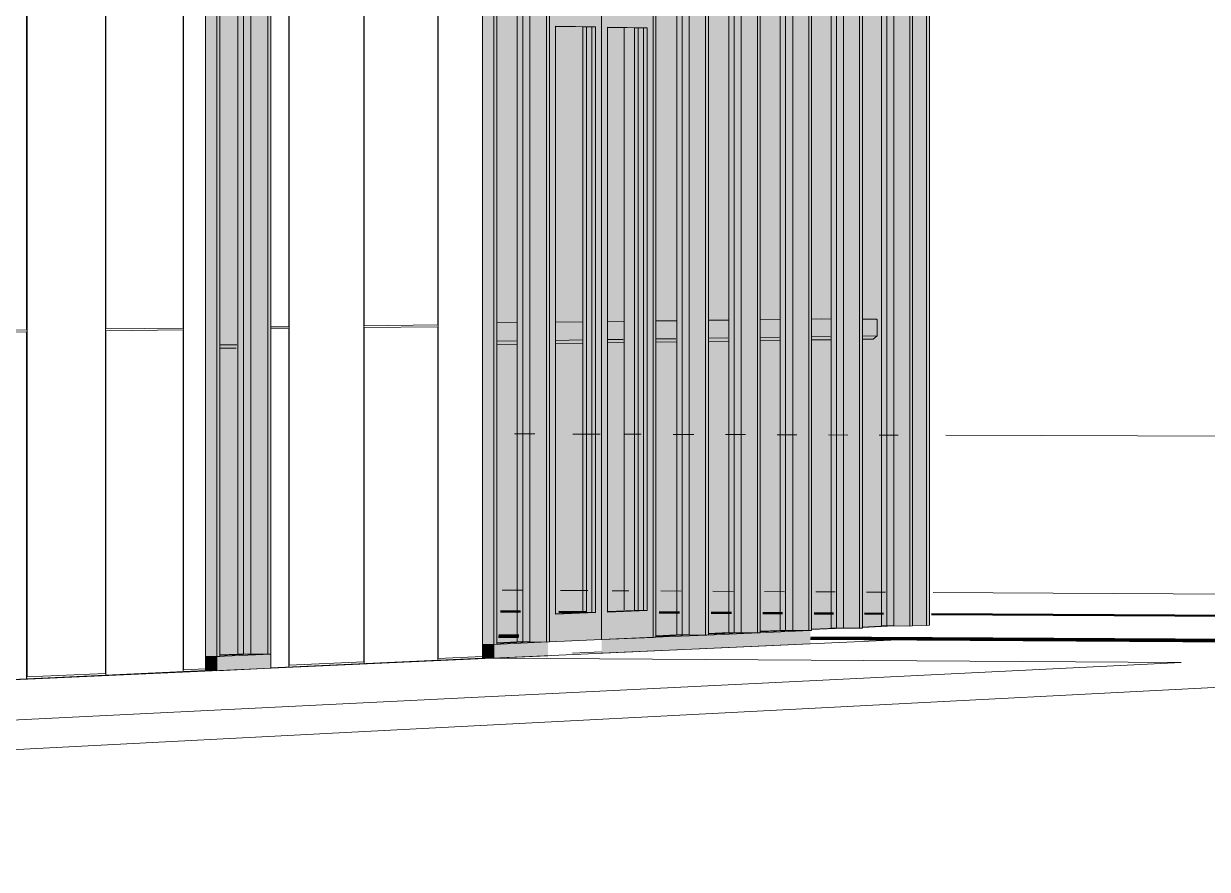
# Model space of a CAD drawing. Header units: inches. Extents: x 31213 to 31218, y -65 to 66.
# Drawn here: x 31214.2896 to 31214.32743, y 65.97873 to 66.00577 of the extents above; entities that cross this region are included whole.
import ezdxf

# ---------------------------------------------------------------- set-up
doc = ezdxf.new("R2010")
doc.units = ezdxf.units.IN
doc.header["$MEASUREMENT"] = 0
doc.linetypes.add('Center 1_4_', pattern=[0.53125, 0.25, -0.09375, 0.09375, -0.09375])
doc.linetypes.add('Hidden', pattern=[0.28125, 0.1875, -0.09375])
for name, color, linetype, lineweight in [('A-DOOR', 31, 'Continuous', 13), ('A-GLAZ-CURT', 52, 'Continuous', 9), ('A-GLAZ-CWMG', 51, 'Continuous', 9), ('A-PROP-SBCK', 71, 'Hidden', 50), ('A-WALL-PATT', 111, 'Continuous', 13), ('C-BLDG-PADS', 91, 'Continuous', 9), ('C-TOPO', 7, 'Continuous', 9), ('Conc', 7, 'Continuous', 9), ('L-SITE-WALL', 31, 'Continuous', 13), ('PROP', 3, 'Center 1_4_', 9), ('S-BEAM', 12, 'Continuous', 9)]:
    doc.layers.add(name, color=color, linetype=linetype, lineweight=lineweight)

# ---------------------------------------------------------------- blocks, each defined once
blk = doc.blocks.new('FP_8-Looking North East')
at = {"layer": 'A-WALL-PATT', "lineweight": 9}
for p, q in [((31214.289694, 65.995976), (31214.289694, 66.017868)), ((31214.289707, 66.007071), (31214.289707, 66.017867)), ((31214.292214, 66.007018), (31214.292214, 66.017733)), ((31214.292227, 65.996006), (31214.292227, 66.017733)), ((31214.294696, 65.996036), (31214.294696, 66.017601)), ((31214.294709, 66.006965), (31214.294709, 66.017601)), ((31214.292214, 66.007018), (31214.289707, 66.007071)), ((31214.289707, 65.984881), (31214.289707, 66.007014)), ((31214.292214, 66.006961), (31214.289707, 66.007014)), ((31214.292214, 65.984994), (31214.292214, 66.006961)), ((31214.29541, 66.006951), (31214.294709, 66.006965)), ((31214.294709, 65.985106), (31214.294709, 66.006909)), ((31214.29541, 66.006894), (31214.294709, 66.006909)), ((31214.289694, 65.995976), (31214.288724, 65.995964)), ((31214.288724, 65.995906), (31214.289694, 65.995918)), ((31214.289694, 65.984823), (31214.289694, 65.995918)), ((31214.294696, 65.996036), (31214.292227, 65.996006)), ((31214.292227, 65.995949), (31214.294696, 65.995979)), ((31214.292227, 65.984937), (31214.292227, 65.995949)), ((31214.294696, 65.985049), (31214.294696, 65.995979)), ((31214.289707, 65.984881), (31214.292214, 65.984994)), ((31214.294709, 65.985106), (31214.29541, 65.985138))]:
    blk.add_line(p, q, dxfattribs=at)
blk = doc.blocks.new('FP_26-Looking North East')
at = {"layer": 'A-WALL-PATT', "lineweight": 9}
for p, q in [((31214.298076, 65.996076), (31214.298076, 66.01742)), ((31214.298089, 66.006894), (31214.298089, 66.017419)), ((31214.300472, 66.006844), (31214.300472, 66.017292)), ((31214.300485, 65.996105), (31214.300485, 66.017292)), ((31214.302834, 65.996134), (31214.302834, 66.017166)), ((31214.302846, 66.006794), (31214.302846, 66.017166)), ((31214.300472, 66.006844), (31214.298089, 66.006894)), ((31214.298089, 65.985259), (31214.298089, 66.006838)), ((31214.300472, 66.006788), (31214.298089, 66.006838)), ((31214.300472, 65.985367), (31214.300472, 66.006788)), ((31214.304266, 66.006764), (31214.302846, 66.006794)), ((31214.302846, 65.985474), (31214.302846, 66.006738)), ((31214.304266, 66.006709), (31214.302846, 66.006738)), ((31214.298076, 65.996076), (31214.297502, 65.996069)), ((31214.297502, 65.996013), (31214.298076, 65.99602)), ((31214.298076, 65.985202), (31214.298076, 65.99602)), ((31214.302834, 65.996134), (31214.300485, 65.996105)), ((31214.300485, 65.99605), (31214.302834, 65.996078)), ((31214.300485, 65.985311), (31214.300485, 65.99605)), ((31214.302834, 65.985418), (31214.302834, 65.996078)), ((31214.298089, 65.985259), (31214.300472, 65.985367)), ((31214.302846, 65.985474), (31214.304266, 65.985538))]:
    blk.add_line(p, q, dxfattribs=at)

msp = doc.modelspace()

# ---------------------------------------------------------------- hatches: boundary and pattern name
at = {"layer": 'A-DOOR'}
for points in [[(31214.306403, 65.985999), (31214.306403, 66.006563), (31214.305994, 66.006561), (31214.305994, 65.986001), (31214.306356, 65.985999)], [(31214.307763, 65.986936), (31214.307763, 66.005661), (31214.307473, 66.005661), (31214.307473, 65.986937), (31214.307564, 65.986937)], [(31214.30788, 65.986935), (31214.30788, 66.005662), (31214.307763, 66.005661), (31214.307763, 65.986936)], [(31214.309414, 65.987004), (31214.309414, 66.005632), (31214.309124, 66.005631), (31214.309124, 65.987005)], [(31214.309529, 65.987003), (31214.309529, 66.005632), (31214.309414, 66.005631), (31214.309414, 65.987004)]]:
    msp.add_hatch(color=256, dxfattribs=at).paths.add_polyline_path(points, flags=0)
h = msp.add_hatch(color=256, dxfattribs=at)
h.paths.add_polyline_path([(31214.306403, 65.985999), (31214.308068, 65.986072), (31214.308068, 66.006529), (31214.306403, 66.006563), (31214.306403, 65.986064)], flags=0)
h.paths.add_polyline_path([(31214.306593, 65.986882), (31214.306593, 66.005685), (31214.30788, 66.005662), (31214.30788, 65.986935), (31214.307563, 65.986922)], flags=0)
h = msp.add_hatch(color=256, dxfattribs=at)
h.paths.add_polyline_path([(31214.308068, 65.986072), (31214.309716, 65.986145), (31214.309716, 66.006495), (31214.308068, 66.006529), (31214.308068, 65.988045)], flags=0)
h.paths.add_polyline_path([(31214.308256, 65.98695), (31214.308256, 66.005655), (31214.309529, 66.005632), (31214.309529, 65.987003)], flags=0)
at = {"layer": 'A-DOOR', "transparency": 33554496}
for points in [[(31214.306477, 65.986883), (31214.307763, 65.986936), (31214.307763, 66.005661), (31214.306477, 66.005684), (31214.306477, 65.988045)], [(31214.30814, 65.986951), (31214.309414, 65.987004), (31214.309414, 66.005632), (31214.30814, 66.005655), (31214.30814, 65.988045)]]:
    msp.add_hatch(color=256, dxfattribs=at).paths.add_polyline_path(points, flags=0)
at = {"layer": 'A-GLAZ-CURT', "transparency": 33554458}
for points in [[(31214.295874, 65.985563), (31214.296862, 65.985607), (31214.296862, 66.006747), (31214.295874, 66.006749), (31214.295874, 65.985607)], [(31214.304729, 65.985952), (31214.305782, 65.985998), (31214.305755, 66.006564), (31214.304729, 66.006564), (31214.304729, 65.985997)], [(31214.309811, 65.986175), (31214.310874, 65.986222), (31214.310848, 66.006459), (31214.309811, 66.006459), (31214.309811, 65.98622)], [(31214.310966, 65.986226), (31214.310966, 66.006457), (31214.310736, 66.006452), (31214.310736, 65.986227), (31214.310893, 65.986226)], [(31214.311487, 65.986248), (31214.312535, 65.986294), (31214.312509, 66.006425), (31214.311487, 66.006425), (31214.311487, 65.986293)], [(31214.312627, 65.986298), (31214.312627, 66.006423), (31214.312397, 66.006418), (31214.312397, 65.9863), (31214.312553, 65.986299)], [(31214.313145, 65.986321), (31214.314179, 65.986367), (31214.314153, 66.006391), (31214.313145, 66.006391), (31214.313145, 65.986366)], [(31214.31427, 65.986371), (31214.31427, 66.006389), (31214.314041, 66.006384), (31214.314041, 65.986372), (31214.314197, 65.986371)], [(31214.314785, 65.986393), (31214.315806, 65.986438), (31214.31578, 66.006358), (31214.314785, 66.006358), (31214.314785, 65.988044)], [(31214.315895, 65.986442), (31214.315895, 66.006355), (31214.315668, 66.006351), (31214.315668, 65.986443), (31214.315806, 65.986443)], [(31214.316409, 65.986465), (31214.317415, 65.986509), (31214.31739, 66.006325), (31214.316409, 66.006325), (31214.316409, 65.988044)], [(31214.309057, 65.987002), (31214.309125, 65.987005), (31214.309125, 66.005631), (31214.309057, 66.005631), (31214.309057, 65.987003)]]:
    msp.add_hatch(color=256, dxfattribs=at).paths.add_polyline_path(points, flags=0)
at = {"layer": 'A-GLAZ-CWMG'}
for points in [[(31214.29577, 65.985531), (31214.29577, 66.007008), (31214.29541, 66.007007), (31214.29541, 65.985534)], [(31214.29577, 65.985531), (31214.295872, 65.985536), (31214.295872, 66.007006), (31214.29577, 66.007008), (31214.29577, 65.986032)], [(31214.2974, 65.985603), (31214.297501, 65.985607), (31214.297501, 66.006971), (31214.2974, 66.006974), (31214.2974, 65.986036)], [(31214.296444, 65.985609), (31214.296862, 65.985614), (31214.296862, 66.006747), (31214.296444, 66.006746), (31214.296444, 65.985614)], [(31214.2974, 65.985608), (31214.2974, 66.006749), (31214.296862, 66.006746), (31214.296862, 65.985612)], [(31214.30463, 65.985921), (31214.30463, 66.00682), (31214.304266, 66.006818), (31214.304266, 65.985923)], [(31214.30463, 65.985921), (31214.304727, 65.985925), (31214.304727, 66.006817), (31214.30463, 66.00682), (31214.30463, 65.986058)], [(31214.305782, 65.986), (31214.305782, 66.006562), (31214.305374, 66.006561), (31214.305374, 65.986001), (31214.305421, 65.986003)], [(31214.306308, 65.985997), (31214.306308, 66.006564), (31214.305782, 66.006561), (31214.305782, 65.986)], [(31214.306308, 65.985995), (31214.306403, 65.985999), (31214.306403, 66.006563), (31214.306308, 66.006565), (31214.306308, 65.986063)], [(31214.318459, 65.986529), (31214.318547, 65.986533), (31214.318547, 66.006523), (31214.318459, 66.006525), (31214.318459, 65.988044)], [(31214.309716, 65.986145), (31214.309809, 65.986149), (31214.309809, 66.006493), (31214.309716, 66.006495), (31214.309716, 65.988044)], [(31214.310874, 65.986224), (31214.310874, 66.006458), (31214.310471, 66.006455), (31214.310471, 65.986224), (31214.310517, 65.986226)], [(31214.311393, 65.986221), (31214.311393, 66.006459), (31214.310874, 66.006457), (31214.310874, 65.986224)], [(31214.311393, 65.986218), (31214.311485, 65.986222), (31214.311485, 66.006458), (31214.311393, 66.00646), (31214.311393, 65.988044)], [(31214.312535, 65.986297), (31214.312535, 66.006423), (31214.312134, 66.006422), (31214.312134, 65.986297), (31214.31218, 65.986299)], [(31214.313052, 65.986294), (31214.313052, 66.006425), (31214.312535, 66.006422), (31214.312535, 65.986297)], [(31214.313052, 65.986291), (31214.313143, 65.986295), (31214.313143, 66.006424), (31214.313052, 66.006426), (31214.313052, 65.988044)], [(31214.314179, 65.986369), (31214.314179, 66.00639), (31214.31378, 66.006389), (31214.31378, 65.986369), (31214.313825, 65.986371)], [(31214.314693, 65.986366), (31214.314693, 66.006391), (31214.314179, 66.006389), (31214.314179, 65.986369)], [(31214.314693, 65.986364), (31214.314783, 65.986367), (31214.314783, 66.00639), (31214.314693, 66.006392), (31214.314693, 65.988044)], [(31214.315806, 65.986438), (31214.315806, 66.006356), (31214.315408, 66.006355), (31214.315408, 65.98644)], [(31214.316317, 65.986435), (31214.316317, 66.006358), (31214.315806, 66.006355), (31214.315806, 65.986438)], [(31214.316317, 65.986435), (31214.316407, 65.986439), (31214.316407, 66.006357), (31214.316317, 66.006359), (31214.316317, 65.988044)], [(31214.317415, 65.986509), (31214.317415, 66.006323), (31214.31702, 66.006322), (31214.31702, 65.986511)], [(31214.317925, 65.986506), (31214.317925, 66.006324), (31214.317415, 66.006322), (31214.317415, 65.986509)], [(31214.317925, 65.986506), (31214.318013, 65.98651), (31214.318013, 66.006324), (31214.317925, 66.006325), (31214.317925, 65.988044)], [(31214.318459, 65.986529), (31214.318459, 66.006314), (31214.318015, 66.006312), (31214.318015, 65.986532), (31214.318264, 65.98653)], [(31214.30879, 65.986991), (31214.309125, 65.987005), (31214.309125, 66.005631), (31214.30879, 66.005631), (31214.30879, 65.987003)], [(31214.308068, 65.985637), (31214.309762, 65.985714), (31214.309762, 65.986147), (31214.308068, 65.986069)], [(31214.309762, 65.985714), (31214.311439, 65.98579), (31214.311439, 65.98622), (31214.309762, 65.986147), (31214.309762, 65.986074)], [(31214.311439, 65.98579), (31214.313097, 65.985865), (31214.313097, 65.986293), (31214.311439, 65.98622), (31214.311439, 65.986079)], [(31214.313097, 65.985865), (31214.314738, 65.985939), (31214.314738, 65.986366), (31214.313097, 65.986293), (31214.313097, 65.986084)], [(31214.30463, 65.985481), (31214.30463, 65.985481), (31214.30463, 65.985921), (31214.304266, 65.985923), (31214.304266, 65.985483)], [(31214.30463, 65.985481), (31214.306356, 65.985559), (31214.306356, 65.985997), (31214.30463, 65.985921)], [(31214.29577, 65.985079), (31214.29577, 65.985079), (31214.29577, 65.985531), (31214.29541, 65.985534), (31214.29541, 65.985082)], [(31214.29577, 65.985079), (31214.297501, 65.985158), (31214.297501, 65.985607), (31214.29577, 65.985531)]]:
    msp.add_hatch(color=256, dxfattribs=at).paths.add_polyline_path(points, flags=0)
at = {"layer": 'L-SITE-WALL'}
h = msp.add_hatch(color=256, dxfattribs=at)
h.paths.add_polyline_path([(31214.295878, 65.985584), (31214.296862, 65.985614), (31214.296862, 66.006747), (31214.296527, 66.006746), (31214.296527, 66.00635), (31214.29639, 66.006241), (31214.295878, 66.006251), (31214.295878, 65.99608), (31214.296527, 65.996052), (31214.296527, 65.995504), (31214.29639, 65.995396), (31214.295878, 65.995389), (31214.295878, 65.985607)], flags=0)
h.paths.add_polyline_path([(31214.296862, 66.00721), (31214.296862, 66.017255), (31214.296404, 66.01726), (31214.295878, 66.01726), (31214.295878, 66.007232), (31214.296527, 66.007218)], flags=0)
h = msp.add_hatch(color=256, dxfattribs=at)
h.paths.add_polyline_path([(31214.297155, 65.98561), (31214.297155, 66.006748), (31214.296862, 66.006746), (31214.296862, 65.985612)], flags=0)
h.paths.add_polyline_path([(31214.297155, 66.007204), (31214.297155, 66.017257), (31214.296862, 66.017236), (31214.296862, 66.00721)], flags=0)
at = {"layer": 'S-BEAM'}
h = msp.add_hatch(color=256, dxfattribs=at)
h.paths.add_polyline_path([(31214.254513, 65.995529), (31214.255487, 65.99557), (31214.255449, 65.995589), (31214.254513, 65.995553), (31214.254513, 65.995536)], flags=0)
h.paths.add_polyline_path([(31214.295876, 65.996029), (31214.296521, 65.996058), (31214.296482, 65.996079), (31214.295876, 65.996044)], flags=0)
h.paths.add_polyline_path([(31214.304731, 65.996136), (31214.305374, 65.996164), (31214.305374, 65.996185), (31214.304731, 65.996153)], flags=0)
h.paths.add_polyline_path([(31214.309813, 65.996197), (31214.310471, 65.996225), (31214.310471, 65.996246), (31214.309813, 65.996215)], flags=0)
h.paths.add_polyline_path([(31214.311489, 65.996217), (31214.312134, 65.996245), (31214.312134, 65.996266), (31214.311489, 65.996236)], flags=0)
h.paths.add_polyline_path([(31214.313147, 65.996237), (31214.31378, 65.996265), (31214.31378, 65.996285), (31214.313147, 65.996256)], flags=0)
h.paths.add_polyline_path([(31214.314787, 65.996257), (31214.315408, 65.996285), (31214.315408, 65.996305), (31214.314787, 65.996276)], flags=0)
h.paths.add_polyline_path([(31214.31641, 65.996277), (31214.316875, 65.996302), (31214.316838, 65.996322), (31214.31641, 65.996296)], flags=0)
h = msp.add_hatch(color=256, dxfattribs=at)
h.paths.add_polyline_path([(31214.254513, 65.994929), (31214.255388, 65.994941), (31214.255388, 65.99554), (31214.254513, 65.995529)], flags=0)
h.paths.add_polyline_path([(31214.295876, 65.995496), (31214.296444, 65.995503), (31214.296444, 65.996036), (31214.295876, 65.996029)], flags=0)
h.paths.add_polyline_path([(31214.304731, 65.995617), (31214.305374, 65.995626), (31214.305374, 65.996143), (31214.304731, 65.996136)], flags=0)
h.paths.add_polyline_path([(31214.309813, 65.995686), (31214.310471, 65.995695), (31214.310471, 65.996205), (31214.309813, 65.996197)], flags=0)
h.paths.add_polyline_path([(31214.311489, 65.995709), (31214.312134, 65.995718), (31214.312134, 65.996225), (31214.311489, 65.996217)], flags=0)
h.paths.add_polyline_path([(31214.313147, 65.995732), (31214.31378, 65.995741), (31214.31378, 65.996245), (31214.313147, 65.996237)], flags=0)
h.paths.add_polyline_path([(31214.314787, 65.995755), (31214.315408, 65.995763), (31214.315408, 65.996265), (31214.314787, 65.996257)], flags=0)
h.paths.add_polyline_path([(31214.31641, 65.995777), (31214.31688, 65.995783), (31214.31688, 65.996282), (31214.31641, 65.996277)], flags=0)
h = msp.add_hatch(color=256, dxfattribs=at)
h.paths.add_polyline_path([(31214.306597, 65.996158), (31214.307475, 65.996189), (31214.307475, 65.99621), (31214.306597, 65.996176)], flags=0)
h.paths.add_polyline_path([(31214.30826, 65.996178), (31214.30879, 65.996205), (31214.30879, 65.996226), (31214.30826, 65.996196)], flags=0)
h = msp.add_hatch(color=256, dxfattribs=at)
h.paths.add_polyline_path([(31214.306597, 65.995642), (31214.307475, 65.995654), (31214.307475, 65.996169), (31214.306597, 65.996158)], flags=0)
h.paths.add_polyline_path([(31214.30826, 65.995665), (31214.30879, 65.995672), (31214.30879, 65.996185), (31214.30826, 65.996178)], flags=0)
h = msp.add_hatch(color=256, dxfattribs=at)
h.paths.add_polyline_path([(31214.254513, 65.994809), (31214.255347, 65.994821), (31214.255499, 65.994943), (31214.254513, 65.994929)], flags=0)
h.paths.add_polyline_path([(31214.295876, 65.995389), (31214.29639, 65.995396), (31214.296527, 65.995504), (31214.295876, 65.995496)], flags=0)
h.paths.add_polyline_path([(31214.304731, 65.995513), (31214.305374, 65.995522), (31214.305344, 65.995625), (31214.304731, 65.995617)], flags=0)
h.paths.add_polyline_path([(31214.309813, 65.995585), (31214.310472, 65.995594), (31214.310442, 65.995695), (31214.309813, 65.995686)], flags=0)
h.paths.add_polyline_path([(31214.311489, 65.995608), (31214.312135, 65.995617), (31214.312134, 65.995718), (31214.311489, 65.995709)], flags=0)
h.paths.add_polyline_path([(31214.313147, 65.995631), (31214.31378, 65.99564), (31214.313751, 65.99574), (31214.313147, 65.995732)], flags=0)
h.paths.add_polyline_path([(31214.314788, 65.995654), (31214.315409, 65.995663), (31214.31538, 65.995763), (31214.314787, 65.995755)], flags=0)
h.paths.add_polyline_path([(31214.316411, 65.995677), (31214.31675, 65.995682), (31214.31688, 65.995783), (31214.31641, 65.995777)], flags=0)
h = msp.add_hatch(color=256, dxfattribs=at)
h.paths.add_polyline_path([(31214.306598, 65.99554), (31214.307475, 65.995552), (31214.307475, 65.995654), (31214.306597, 65.995642)], flags=0)
h.paths.add_polyline_path([(31214.308261, 65.995563), (31214.308791, 65.99557), (31214.308761, 65.995672), (31214.30826, 65.995665)], flags=0)

# ---------------------------------------------------------------- linework, layer by layer
at = {"layer": 'A-DOOR'}
for p, q in [((31214.306403, 65.985999), (31214.306403, 66.006563)), ((31214.308068, 66.006529), (31214.308068, 65.986072)), ((31214.308068, 65.986072), (31214.308068, 66.006529)), ((31214.309716, 66.006495), (31214.309716, 65.986145)), ((31214.306593, 66.005685), (31214.306593, 65.986882)), ((31214.306593, 66.005685), (31214.30788, 66.005662)), ((31214.306595, 66.005679), (31214.307564, 66.005661)), ((31214.307473, 66.005661), (31214.306595, 66.005676)), ((31214.307473, 65.986937), (31214.307473, 66.005661)), ((31214.307763, 66.005661), (31214.307473, 66.005661)), ((31214.307564, 66.005661), (31214.307589, 66.005661)), ((31214.307589, 66.005661), (31214.307589, 65.986937)), ((31214.307589, 66.005661), (31214.307763, 66.005661)), ((31214.30788, 66.005662), (31214.307763, 66.005661)), ((31214.307763, 66.005661), (31214.307763, 65.986936)), ((31214.30788, 65.986935), (31214.30788, 66.005662)), ((31214.308256, 66.005655), (31214.308256, 65.98695)), ((31214.308256, 66.005655), (31214.309529, 66.005632)), ((31214.308258, 66.005649), (31214.30924, 66.005631)), ((31214.309124, 66.005631), (31214.308258, 66.005647)), ((31214.309414, 66.005632), (31214.309124, 66.005631)), ((31214.309124, 65.987005), (31214.309124, 66.005631)), ((31214.30924, 66.005631), (31214.309414, 66.005632)), ((31214.30924, 66.005631), (31214.30924, 65.987005)), ((31214.309529, 66.005632), (31214.309414, 66.005632)), ((31214.309414, 66.005632), (31214.309414, 65.987004)), ((31214.309529, 65.987003), (31214.309529, 66.005632)), ((31214.306593, 65.986882), (31214.30788, 65.986935)), ((31214.306595, 65.986901), (31214.307473, 65.986937)), ((31214.307589, 65.986937), (31214.306595, 65.986896)), ((31214.307763, 65.986936), (31214.307473, 65.986937)), ((31214.307589, 65.986937), (31214.307763, 65.986936)), ((31214.30788, 65.986935), (31214.307763, 65.986936)), ((31214.308256, 65.98695), (31214.309529, 65.987003)), ((31214.308258, 65.98697), (31214.309124, 65.987005)), ((31214.30924, 65.987005), (31214.308258, 65.986964)), ((31214.309414, 65.987004), (31214.309124, 65.987005)), ((31214.309414, 65.987004), (31214.30924, 65.987005)), ((31214.309529, 65.987003), (31214.309414, 65.987004)), ((31214.309716, 65.986145), (31214.308068, 65.986072)), ((31214.308068, 65.986072), (31214.306403, 65.985999))]:
    msp.add_line(p, q, dxfattribs=at)
at = {"layer": 'A-GLAZ-CURT'}
for p, q in [((31214.296623, 66.006746), (31214.296623, 65.985608)), ((31214.296862, 65.985606), (31214.296862, 66.006747)), ((31214.305549, 66.006563), (31214.305549, 65.985999)), ((31214.305782, 65.985998), (31214.305782, 66.006563)), ((31214.310644, 66.006458), (31214.310644, 65.986223)), ((31214.310874, 65.986222), (31214.310874, 66.006459)), ((31214.312306, 66.006424), (31214.312306, 65.986296)), ((31214.312535, 65.986294), (31214.312535, 66.006424)), ((31214.313951, 66.00639), (31214.313951, 65.986368)), ((31214.314179, 65.986367), (31214.314179, 66.006391)), ((31214.315579, 66.006357), (31214.315579, 65.986439)), ((31214.315806, 65.986438), (31214.315806, 66.006357)), ((31214.317189, 66.006323), (31214.317189, 65.98651)), ((31214.317415, 65.986509), (31214.317415, 66.006324)), ((31214.316409, 65.986465), (31214.317415, 65.986509)), ((31214.317189, 65.98651), (31214.31641, 65.986476)), ((31214.317189, 65.98651), (31214.317415, 65.986509)), ((31214.309811, 65.986175), (31214.310874, 65.986222)), ((31214.310644, 65.986223), (31214.309812, 65.986186)), ((31214.310644, 65.986223), (31214.310874, 65.986222)), ((31214.311487, 65.986248), (31214.312535, 65.986294)), ((31214.312306, 65.986296), (31214.311488, 65.98626)), ((31214.312306, 65.986296), (31214.312535, 65.986294)), ((31214.313145, 65.986321), (31214.314179, 65.986367)), ((31214.313951, 65.986368), (31214.313146, 65.986333)), ((31214.313951, 65.986368), (31214.314179, 65.986367)), ((31214.314785, 65.986393), (31214.315806, 65.986438)), ((31214.315579, 65.986439), (31214.314786, 65.986405)), ((31214.315579, 65.986439), (31214.315806, 65.986438)), ((31214.304729, 65.985952), (31214.305782, 65.985998)), ((31214.305549, 65.985999), (31214.30473, 65.985964)), ((31214.305549, 65.985999), (31214.305782, 65.985998)), ((31214.295874, 65.985563), (31214.296862, 65.985606)), ((31214.296623, 65.985608), (31214.295875, 65.985575)), ((31214.296623, 65.985608), (31214.296862, 65.985606))]:
    msp.add_line(p, q, dxfattribs=at)
at = {"layer": 'A-GLAZ-CWMG'}
for p, q in [((31214.29577, 66.007008), (31214.29577, 65.985531)), ((31214.295872, 65.985536), (31214.295872, 66.007006)), ((31214.2974, 66.006974), (31214.2974, 65.985603)), ((31214.297501, 65.985607), (31214.297501, 66.006971)), ((31214.296444, 66.006756), (31214.296444, 65.985609)), ((31214.30463, 66.00682), (31214.30463, 65.985921)), ((31214.304727, 65.985925), (31214.304727, 66.006817)), ((31214.305374, 66.006562), (31214.305374, 65.986001)), ((31214.306308, 66.006565), (31214.306308, 65.985995)), ((31214.306403, 65.985999), (31214.306403, 66.006563)), ((31214.318459, 66.006525), (31214.318459, 65.986529)), ((31214.318547, 65.986533), (31214.318547, 66.006523)), ((31214.309716, 66.006495), (31214.309716, 65.986145)), ((31214.309809, 65.986149), (31214.309809, 66.006493)), ((31214.310471, 66.006457), (31214.310471, 65.986224)), ((31214.311393, 66.00646), (31214.311393, 65.986218)), ((31214.311485, 65.986222), (31214.311485, 66.006458)), ((31214.312134, 66.006423), (31214.312134, 65.986297)), ((31214.313052, 66.006426), (31214.313052, 65.986291)), ((31214.313143, 65.986295), (31214.313143, 66.006424)), ((31214.31378, 66.006389), (31214.31378, 65.986369)), ((31214.314693, 66.006392), (31214.314693, 65.986364)), ((31214.314783, 65.986367), (31214.314783, 66.00639)), ((31214.315408, 66.006356), (31214.315408, 65.98644)), ((31214.316317, 66.006359), (31214.316317, 65.986435)), ((31214.316407, 65.986439), (31214.316407, 66.006357)), ((31214.31702, 66.006323), (31214.31702, 65.986511)), ((31214.317925, 66.006325), (31214.317925, 65.986506)), ((31214.318013, 65.98651), (31214.318013, 66.006324)), ((31214.30879, 66.005643), (31214.30879, 65.987016)), ((31214.317415, 65.986509), (31214.31702, 65.986511)), ((31214.317925, 65.986506), (31214.317415, 65.986509)), ((31214.318013, 65.98651), (31214.317925, 65.986506)), ((31214.318459, 65.986529), (31214.318015, 65.986532)), ((31214.318547, 65.986533), (31214.318459, 65.986529)), ((31214.309762, 65.986147), (31214.308068, 65.986072)), ((31214.309809, 65.986149), (31214.309716, 65.986145)), ((31214.311439, 65.98622), (31214.309762, 65.986147)), ((31214.310471, 65.986224), (31214.309813, 65.986195)), ((31214.310874, 65.986222), (31214.310471, 65.986224)), ((31214.311393, 65.986218), (31214.310874, 65.986222)), ((31214.311485, 65.986222), (31214.311393, 65.986218)), ((31214.313097, 65.986293), (31214.311439, 65.98622)), ((31214.312134, 65.986297), (31214.311489, 65.986269)), ((31214.312535, 65.986294), (31214.312134, 65.986297)), ((31214.313052, 65.986291), (31214.312535, 65.986294)), ((31214.313143, 65.986295), (31214.313052, 65.986291)), ((31214.314738, 65.986366), (31214.313097, 65.986293)), ((31214.31378, 65.986369), (31214.313146, 65.986341)), ((31214.314179, 65.986367), (31214.31378, 65.986369)), ((31214.314693, 65.986364), (31214.314179, 65.986367)), ((31214.314783, 65.986367), (31214.314693, 65.986364)), ((31214.315806, 65.986438), (31214.315408, 65.98644)), ((31214.316317, 65.986435), (31214.315806, 65.986438)), ((31214.316407, 65.986439), (31214.316317, 65.986435)), ((31214.30463, 65.985921), (31214.304278, 65.985923)), ((31214.30463, 65.985921), (31214.304278, 65.985923)), ((31214.306356, 65.985997), (31214.30463, 65.985921)), ((31214.304727, 65.985925), (31214.30463, 65.985921)), ((31214.30463, 65.985481), (31214.30463, 65.985921)), ((31214.305374, 65.986001), (31214.30473, 65.985972)), ((31214.305782, 65.985998), (31214.305374, 65.986001)), ((31214.306308, 65.985995), (31214.305782, 65.985998)), ((31214.306403, 65.985999), (31214.306308, 65.985995)), ((31214.308068, 65.985637), (31214.309762, 65.985714)), ((31214.309762, 65.985714), (31214.311439, 65.98579)), ((31214.311439, 65.98579), (31214.313097, 65.985865)), ((31214.313097, 65.985865), (31214.314738, 65.985939)), ((31214.29577, 65.985531), (31214.29541, 65.985534)), ((31214.29577, 65.985531), (31214.29541, 65.985534)), ((31214.297501, 65.985607), (31214.29577, 65.985531)), ((31214.295872, 65.985536), (31214.29577, 65.985531)), ((31214.29577, 65.985079), (31214.29577, 65.985531)), ((31214.296444, 65.985609), (31214.295876, 65.985584)), ((31214.296862, 65.985606), (31214.296444, 65.985609)), ((31214.2974, 65.985603), (31214.296862, 65.985606)), ((31214.297501, 65.985607), (31214.2974, 65.985603)), ((31214.297501, 65.985607), (31214.297501, 65.985158)), ((31214.304278, 65.985483), (31214.30463, 65.985481)), ((31214.30463, 65.985481), (31214.306356, 65.985559)), ((31214.308072, 65.985685), (31214.307138, 65.985643)), ((31214.29541, 65.985082), (31214.29577, 65.985079)), ((31214.29577, 65.985079), (31214.297501, 65.985158))]:
    msp.add_line(p, q, dxfattribs=at)
at = {"layer": 'A-PROP-SBCK', "linetype": 'Continuous'}
for p, q in [((31214.304844, 65.986971), (31214.305484, 65.986967)), ((31214.306703, 65.98696), (31214.307577, 65.986955)), ((31214.309906, 65.986942), (31214.310562, 65.986938)), ((31214.311576, 65.986932), (31214.312219, 65.986928)), ((31214.313227, 65.986922), (31214.313858, 65.986919)), ((31214.314861, 65.986913), (31214.31548, 65.986909)), ((31214.316478, 65.986903), (31214.317085, 65.9869)), ((31214.31861, 65.986891), (31214.347106, 65.986725)), ((31214.30478, 65.986163), (31214.30542, 65.986159)), ((31214.304783, 65.986206), (31214.305424, 65.986202)), ((31214.314751, 65.986101), (31214.347036, 65.985901)), ((31214.314755, 65.986145), (31214.34704, 65.985945))]:
    msp.add_line(p, q, dxfattribs=at)
at = {"layer": 'C-BLDG-PADS'}
for p, q in [((31213.846409, 65.964698), (31214.318264, 65.986099)), ((31214.305422, 65.986179), (31214.304782, 65.986183)), ((31214.318264, 65.986099), (31214.314753, 65.986121))]:
    msp.add_line(p, q, dxfattribs=at)
at = {"layer": 'C-TOPO'}
for p, q in [((31214.305932, 65.992648), (31214.305291, 65.99265)), ((31214.308028, 65.992641), (31214.307153, 65.992644)), ((31214.309339, 65.992637), (31214.308811, 65.992639)), ((31214.311015, 65.992632), (31214.310359, 65.992634)), ((31214.312674, 65.992626), (31214.31203, 65.992628)), ((31214.314315, 65.992621), (31214.313683, 65.992623)), ((31214.315939, 65.992615), (31214.315319, 65.992617)), ((31214.317545, 65.99261), (31214.316938, 65.992612)), ((31214.347599, 65.992511), (31214.319073, 65.992605)), ((31214.304782, 65.986183), (31214.305422, 65.986179)), ((31214.305422, 65.986179), (31214.304782, 65.986183)), ((31214.314753, 65.986121), (31214.318263, 65.986099)), ((31214.318263, 65.986099), (31214.314753, 65.986121))]:
    msp.add_line(p, q, dxfattribs=at)
at = {"layer": 'Conc'}
for p, q in [((31214.304783, 65.986196), (31214.305423, 65.986192)), ((31214.314754, 65.986134), (31214.347039, 65.985935)), ((31214.347006, 65.985554), (31213.875296, 65.961019)), ((31214.225041, 65.980344), (31214.326594, 65.985338)), ((31214.30463, 65.985481), (31214.304278, 65.985483)), ((31214.326594, 65.985338), (31214.30463, 65.985481))]:
    msp.add_line(p, q, dxfattribs=at)
at = {"layer": 'L-SITE-WALL'}
for p, q in [((31214.29541, 65.985082), (31214.29541, 66.017579)), ((31214.304266, 65.985483), (31214.304266, 66.017091)), ((31214.297502, 65.985176), (31214.304266, 65.985483)), ((31214.288724, 65.984779), (31214.29541, 65.985082))]:
    msp.add_line(p, q, dxfattribs=at)
at = {"layer": 'PROP', "linetype": 'Continuous'}
for p, q in [((31214.304898, 65.987656), (31214.305538, 65.987652)), ((31214.306757, 65.987646), (31214.307632, 65.987641)), ((31214.308414, 65.987636), (31214.308942, 65.987633)), ((31214.309961, 65.987628), (31214.310617, 65.987624)), ((31214.31163, 65.987619), (31214.312274, 65.987615)), ((31214.313282, 65.98761), (31214.313913, 65.987606)), ((31214.314916, 65.9876), (31214.315535, 65.987597)), ((31214.316534, 65.987592), (31214.31714, 65.987588)), ((31214.318666, 65.98758), (31214.347166, 65.987422))]:
    msp.add_line(p, q, dxfattribs=at)
at = {"layer": 'S-BEAM'}
for p, q in [((31214.313154, 65.996302), (31214.313787, 65.996309)), ((31214.314794, 65.996321), (31214.315113, 65.996325)), ((31214.315114, 65.996325), (31214.315414, 65.996324)), ((31214.316412, 65.996323), (31214.316838, 65.996322)), ((31214.304738, 65.996202), (31214.305381, 65.996209)), ((31214.306604, 65.996224), (31214.307482, 65.996234)), ((31214.308267, 65.996244), (31214.308797, 65.99625)), ((31214.30982, 65.996262), (31214.310478, 65.99627)), ((31214.311496, 65.996282), (31214.312141, 65.996289)), ((31214.31688, 65.996282), (31214.31688, 65.995783)), ((31214.304731, 65.995617), (31214.305344, 65.995625)), ((31214.306597, 65.995642), (31214.307475, 65.995654)), ((31214.306598, 65.99554), (31214.307475, 65.995552)), ((31214.30826, 65.995665), (31214.308761, 65.995672)), ((31214.308261, 65.995563), (31214.308791, 65.99557)), ((31214.309813, 65.995686), (31214.310442, 65.995695)), ((31214.309813, 65.995585), (31214.310472, 65.995594)), ((31214.311489, 65.995709), (31214.312105, 65.995718)), ((31214.311489, 65.995608), (31214.312135, 65.995617)), ((31214.313147, 65.995732), (31214.313751, 65.99574)), ((31214.313147, 65.995631), (31214.31378, 65.99564)), ((31214.314787, 65.995755), (31214.31538, 65.995763)), ((31214.314788, 65.995654), (31214.315409, 65.995663)), ((31214.31641, 65.995777), (31214.31688, 65.995783)), ((31214.316411, 65.995677), (31214.31675, 65.995682)), ((31214.31688, 65.995783), (31214.31675, 65.995682)), ((31214.295876, 65.995496), (31214.296414, 65.995503)), ((31214.295876, 65.995389), (31214.29639, 65.995396)), ((31214.304731, 65.995513), (31214.305374, 65.995522))]:
    msp.add_line(p, q, dxfattribs=at)
msp.add_polyline3d([(31214.316838, 65.996322, 0), (31214.316859, 65.996317, 0), (31214.316875, 65.996302, 0), (31214.31688, 65.996282, 0)], dxfattribs=at)

# ---------------------------------------------------------------- block references
at = {"layer": 'L-SITE-WALL', "lineweight": 9}
for name in ['FP_8-Looking North East', 'FP_26-Looking North East']:
    msp.add_blockref(name, (0, 0), dxfattribs=at)

doc.saveas('drawing.dxf')
